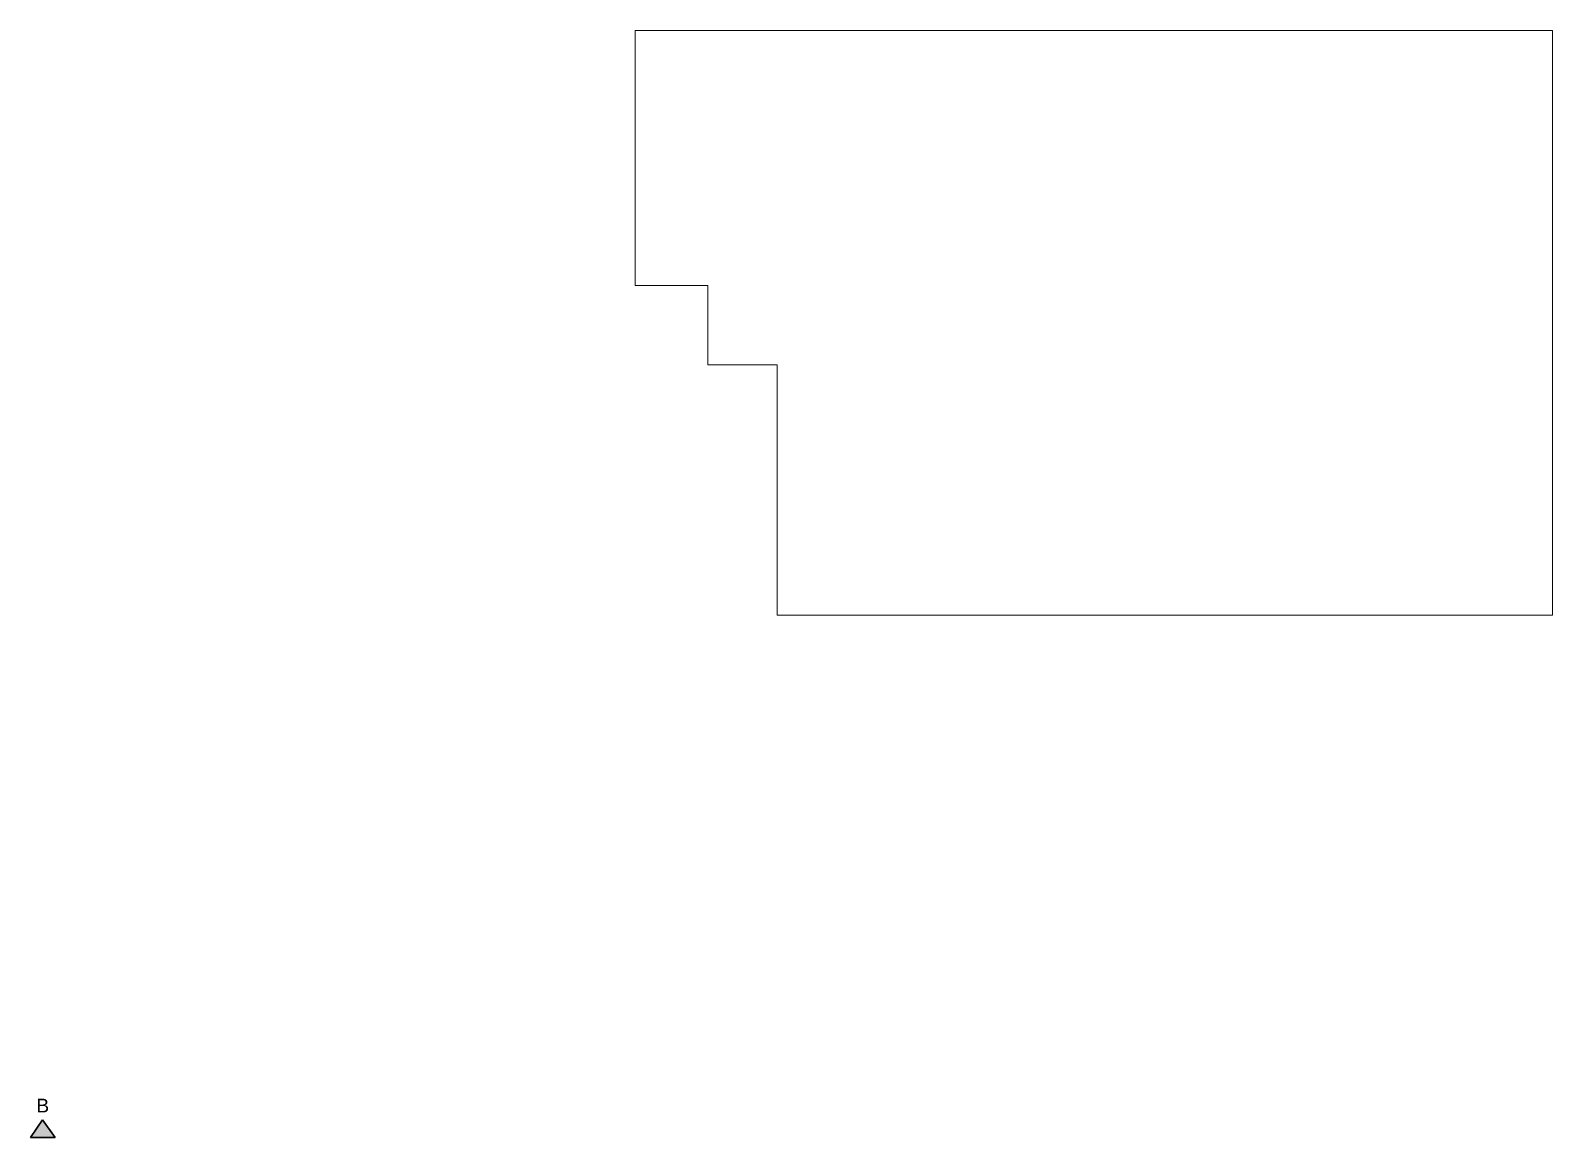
# Model space of a CAD drawing. Header units: metres. Extents: x 0 to 63445, y 32361 to 32804.
# Drawn here: x 63235.63 to 63268.8, y 32626.05 to 32650.19 of the extents above; entities that cross this region are included whole.
import ezdxf

# ---------------------------------------------------------------- set-up
doc = ezdxf.new("R2010")
doc.units = ezdxf.units.M
doc.header["$MEASUREMENT"] = 0
for name, color, linetype, lineweight in [('BLK_2_FLR_4_ROOF_AREA', 7, 'Continuous', 0), ('TEXT-2', 65, 'Continuous', 18), ('wall', 7, 'Continuous', 30)]:
    doc.layers.add(name, color=color, linetype=linetype, lineweight=lineweight)
doc.styles.add('AutoDCRFont', font='arial.ttf')

msp = doc.modelspace()

# ---------------------------------------------------------------- hatches: boundary and pattern name
at = {"layer": 'wall', "ltscale": 3}
msp.add_hatch(color=252, dxfattribs=at).paths.add_polyline_path([(63235.6251, 32626.0535), (63236.1669, 32626.0535), (63235.8871, 32626.4426)])

# ---------------------------------------------------------------- linework, layer by layer
at = {"layer": 'BLK_2_FLR_4_ROOF_AREA'}
msp.add_lwpolyline([(63248.8022, 32650.1947), (63268.7962, 32650.1947), (63268.7962, 32637.4435), (63251.9011, 32637.4435), (63251.9011, 32642.9047), (63250.3909, 32642.9047), (63250.3909, 32644.6319), (63248.8022, 32644.6319), (63248.8022, 32650.1947)], close=True, dxfattribs=at)
at = {"layer": 'wall', "ltscale": 3}
for p, q in [((63235.8871, 32626.4426), (63235.6251, 32626.0535)), ((63236.1669, 32626.0535), (63235.8871, 32626.4426)), ((63235.6251, 32626.0535), (63236.1669, 32626.0535))]:
    msp.add_line(p, q, dxfattribs=at)

# ---------------------------------------------------------------- texts
at = {"layer": 'TEXT-2', "insert": (63235.7535, 32626.9014), "char_height": 0.3, "width": 0.271413, "attachment_point": 1, "style": 'AutoDCRFont'}
msp.add_mtext('B', dxfattribs=at)

doc.saveas('drawing.dxf')
